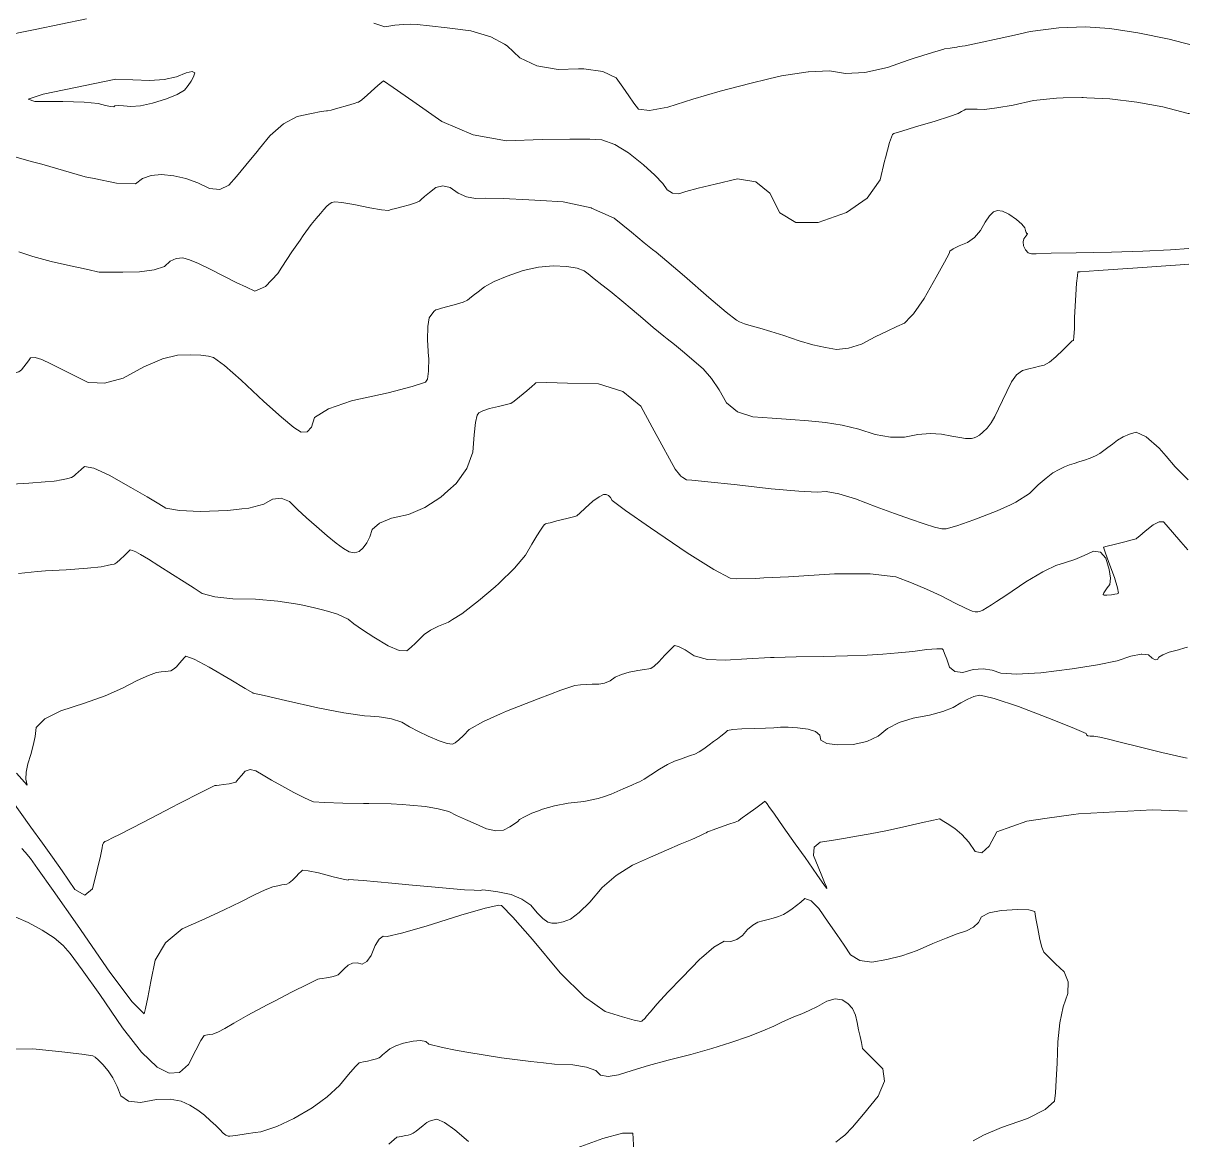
# Model space of a CAD drawing. Header units: inches. Extents: x 1337389 to 1347141, y 407035 to 414577.
# Drawn here: x 1346581 to 1347133, y 411760 to 412288 of the extents above; entities that cross this region are included whole.
import ezdxf

# ---------------------------------------------------------------- set-up
doc = ezdxf.new("R2010")
doc.units = ezdxf.units.IN
doc.header["$MEASUREMENT"] = 0
doc.layers.add('Topo', color=7, linetype='Continuous', lineweight=15, true_color=0x459900)

msp = doc.modelspace()

# ---------------------------------------------------------------- linework, layer by layer
at = {"layer": 'Topo'}
for p, q in [((1347130.0501, 412278.9931, 985), (1347133.0672, 412278.218, 985)), ((1347084.4601, 412253.0479, 980), (1347082.7059, 412253.1391, 980)), ((1346697.6581, 412235.0608, 980), (1346692.713, 412228.9991, 980)), ((1346907.8451, 412029.76, 960), (1346915.5259, 412025.6842, 960)), ((1347130.279, 411940.7289, 950), (1347131.9005, 411940.3505, 950)), ((1347078.0149, 411913.7692, 945), (1347065.6881, 411912.0381, 945)), ((1346653.2879, 411857.2148, 945), (1346649.513, 411854.056, 945))]:
    msp.add_line(p, q, dxfattribs=at)
for points, elevation in [([(1346570.252, 412282.121), (1346586.6119, 412285.3841), (1346610.8968, 412290.3661)], 985), ([(1346746.937, 412288.314), (1346752.1711, 412286.65), (1346756.8108, 412287.387), (1346760.9018, 412287.81), (1346764.4439, 412287.9192), (1346767.4381, 412287.7129), (1346773.1671, 412287.117), (1346781.629, 412286.129), (1346792.825, 412284.7501), (1346802.2962, 412281.924), (1346808.6761, 412278.4051)], 985), ([(1347030.4461, 412278.449), (1347032.6741, 412278.912), (1347042.8859, 412281.1271), (1347050.2249, 412282.7461)], 985), ([(1347050.2249, 412282.7461), (1347057.4889, 412284.349), (1347071.083, 412286.2061), (1347083.6691, 412286.6998), (1347095.247, 412285.8291), (1347108.4539, 412283.8381), (1347123.2909, 412280.729), (1347130.0501, 412278.9931)], 985), ([(1346808.6761, 412278.4051), (1346810.0412, 412277.652), (1346816.0588, 412271.9332), (1346824.098, 412268.216), (1346834.156, 412266.5001), (1346843.8081, 412266.728)], 985), ([(1347016.6871, 412276.0659), (1347017.0859, 412276.1791), (1347019.641, 412276.54), (1347021.545, 412276.8251), (1347022.7983, 412277.0341), (1347023.3989, 412277.167), (1347024.2759, 412277.3229), (1347025.4279, 412277.5011), (1347026.855, 412277.7031), (1347030.4461, 412278.449)], 985), ([(1346999.7881, 412270.785), (1347002.2621, 412271.63), (1347011.2927, 412274.5419), (1347016.6871, 412276.0659)], 985), ([(1346843.8081, 412266.728), (1346846.2349, 412266.786), (1346855.356, 412265.4671), (1346861.5209, 412262.544), (1346864.7301, 412258.0159), (1346867.5631, 412254.0252), (1346870.0191, 412250.5699), (1346872.1001, 412247.652), (1346877.4451, 412246.9831), (1346886.0538, 412248.5631), (1346897.9259, 412252.3932), (1346910.855, 412256.1389), (1346924.8389, 412259.803), (1346933.8291, 412261.944)], 985), ([(1346952.7098, 412265.3698), (1346962.521, 412265.728), (1346970.1241, 412264.49), (1346979.2819, 412265.061), (1346989.995, 412267.4411), (1346999.7881, 412270.785)], 985), ([(1346988.6579, 412222.9931), (1346986.5659, 412214.1321), (1346980.4261, 412205.506), (1346970.635, 412198.796), (1346957.193, 412194.003), (1346946.668, 412193.9251), (1346939.06, 412198.562), (1346934.37, 412207.9138), (1346927.715, 412213.309), (1346919.0951, 412214.746), (1346908.5099, 412212.2249), (1346900.3421, 412210.1859), (1346894.59, 412208.6288), (1346891.255, 412207.553), (1346888.316, 412207.841), (1346885.7709, 412209.4922), (1346883.6219, 412212.506), (1346879.86, 412216.4289), (1346874.4861, 412221.262), (1346867.499, 412227.003), (1346860.9379, 412230.948), (1346854.8019, 412233.0951), (1346849.09, 412233.445), (1346839.6639, 412233.4901), (1346826.5239, 412233.231), (1346809.6692, 412232.6671), (1346793.8509, 412235.5219), (1346779.0699, 412241.794), (1346765.3261, 412251.483), (1346756.109, 412257.8989), (1346751.4199, 412261.04), (1346751.2571, 412260.9059), (1346749.9251, 412259.7421), (1346747.426, 412257.548), (1346743.7569, 412254.3231), (1346741.1798, 412252.1399), (1346739.6951, 412250.997), (1346739.3011, 412250.8949), (1346737.5259, 412250.3779), (1346734.3691, 412249.4452), (1346729.8319, 412248.0979), (1346726.6691, 412247.2283), (1346724.8829, 412246.8341), (1346724.471, 412246.9179), (1346721.9571, 412246.4979), (1346717.3409, 412245.574), (1346710.623, 412244.1479), (1346704.0908, 412240.6801), (1346697.7469, 412235.171), (1346697.6581, 412235.0608)], 980), ([(1346933.8291, 412261.944), (1346939.8789, 412263.3851), (1346952.44, 412265.3601), (1346952.7098, 412265.3698)], 985), ([(1347073.1699, 412252.9881), (1347069.99, 412252.9209), (1347059.1832, 412251.7269), (1347049.5848, 412249.595), (1347041.8399, 412248.208), (1347035.948, 412247.566), (1347032.4959, 412247.654)], 980), ([(1347082.7059, 412253.1391), (1347082.006, 412253.1749), (1347073.1699, 412252.9881)], 980), ([(1347132.9544, 412245.5603), (1347132.376, 412245.661), (1347120.4139, 412248.7332), (1347108.0319, 412251.01), (1347095.2289, 412252.4899), (1347084.4601, 412253.0479)], 980), ([(1347025.1331, 412246.598), (1347025.111, 412246.5859), (1347023.5441, 412245.666), (1347019.3779, 412244.142), (1347012.6121, 412242.0141), (1347003.2461, 412239.2821), (1346996.7418, 412237.3119), (1346993.101, 412236.106), (1346992.3231, 412235.6609), (1346990.9739, 412231.851), (1346989.0549, 412224.674), (1346988.6579, 412222.9931)], 980), ([(1347032.4959, 412247.654), (1347031.9098, 412247.6689), (1347029.0857, 412247.708), (1347027.475, 412247.6841), (1347027.0771, 412247.5949), (1347026.2889, 412247.2291), (1347025.1331, 412246.598)], 980), ([(1346692.713, 412228.9991), (1346691.5891, 412227.6211), (1346686.28, 412221.1801), (1346681.8189, 412215.8481), (1346678.2059, 412211.6253), (1346673.9541, 412209.702), (1346669.0629, 412210.0799), (1346663.5331, 412212.758), (1346657.921, 412214.7601), (1346652.2281, 412216.0869), (1346646.4531, 412216.739)], 980), ([(1346584.6458, 412222.9531), (1346575.3201, 412225.496)], 980), ([(1346614.517, 412214.7969), (1346610.281, 412215.6789), (1346589.7159, 412221.57), (1346584.6458, 412222.9531)], 980), ([(1346646.4531, 412216.739), (1346641.51, 412216.3282), (1346637.4011, 412214.8562), (1346634.1241, 412212.3219), (1346625.0839, 412212.5962), (1346614.517, 412214.7969)], 980), ([(1346711.9639, 412185.686), (1346713.4238, 412187.82), (1346717.2521, 412193.0669), (1346719.6318, 412195.8491), (1346721.6289, 412198.2062), (1346723.241, 412200.1379), (1346724.4701, 412201.6439), (1346725.735, 412202.7432), (1346727.038, 412203.4349), (1346728.3779, 412203.7191), (1346731.815, 412203.393), (1346737.3493, 412202.456), (1346744.9789, 412200.9079), (1346750.477, 412199.9982), (1346753.8419, 412199.726), (1346755.0751, 412200.0921), (1346757.151, 412200.6607), (1346760.0689, 412201.432), (1346763.8311, 412202.406), (1346766.6309, 412203.3121), (1346768.468, 412204.149), (1346769.3419, 412204.918), (1346770.932, 412206.257), (1346773.2357, 412208.1671), (1346776.256, 412210.6469), (1346779.5141, 412211.4229), (1346783.009, 412210.4948), (1346786.7431, 412207.862), (1346790.7578, 412206.158), (1346795.0559, 412205.383), (1346799.6349, 412205.5359), (1346808.0599, 412205.309), (1346820.332, 412204.7022), (1346825.9551, 412204.358)], 975), ([(1346825.9551, 412204.358), (1346836.4501, 412203.715), (1346849.703, 412200.8711)], 975), ([(1346849.703, 412200.8711), (1346849.9079, 412200.827), (1346860.7061, 412196.0391), (1346868.845, 412189.3511), (1346874.858, 412184.4329), (1346878.7462, 412181.285), (1346880.509, 412179.907), (1346885.549, 412175.653), (1346893.8659, 412168.5239), (1346905.4599, 412158.519), (1346913.6771, 412151.5839), (1346918.517, 412147.7181), (1346919.979, 412146.9212), (1346922.3181, 412146.031), (1346925.5351, 412145.0489), (1346929.6289, 412143.9741), (1346934.765, 412142.4459), (1346940.9422, 412140.4671), (1346948.1609, 412138.0351), (1346954.735, 412136.1299), (1346960.6651, 412134.7509), (1346965.951, 412133.9), (1346971.645, 412134.4629), (1346977.7479, 412136.441), (1346977.9742, 412136.5589)], 975), ([(1347001.099, 412149.487), (1347002.358, 412150.7711), (1347007.3899, 412158.0399), (1347013.123, 412168.1619), (1347017.0591, 412175.259), (1347019.1989, 412179.332), (1347019.5411, 412180.3792), (1347021.1011, 412181.6009), (1347023.8809, 412182.9979), (1347027.879, 412184.57), (1347031.2741, 412186.9659), (1347034.066, 412190.1852), (1347036.255, 412194.2281), (1347038.3198, 412197.159), (1347040.2611, 412198.981), (1347042.0779, 412199.6909), (1347044.4999, 412199.3261), (1347047.5289, 412197.887), (1347051.1628, 412195.373), (1347053.6919, 412193.2469), (1347055.115, 412191.5089), (1347055.4319, 412190.1591), (1347055.7341, 412189.2599), (1347056.022, 412188.8109), (1347056.2939, 412188.8139), (1347056.1449, 412188.395), (1347055.576, 412187.5549), (1347054.5851, 412186.294), (1347054.2059, 412184.783), (1347054.4399, 412183.0209), (1347055.287, 412181.0092), (1347056.565, 412179.7091), (1347058.2751, 412179.1221), (1347060.418, 412179.2481), (1347067.4291, 412179.4339), (1347079.3079, 412179.6817), (1347096.054, 412179.9899), (1347110.9231, 412180.461), (1347123.9139, 412181.0929), (1347132.734, 412181.7239)], 975), ([(1346703.336, 412172.8249), (1346708.149, 412180.1089), (1346711.9639, 412185.686)], 975), ([(1346578.815, 412180.1178), (1346585.5281, 412177.9051), (1346594.1819, 412175.6011), (1346604.779, 412173.2049), (1346607.141, 412172.6708)], 975), ([(1346607.141, 412172.6708), (1346612.0919, 412171.5519), (1346616.1221, 412170.6409), (1346616.8692, 412170.4721), (1346620.4171, 412170.414), (1346626.7661, 412170.469), (1346628.1479, 412170.4941)], 975), ([(1346628.1479, 412170.4941), (1346635.9171, 412170.6349), (1346642.9189, 412171.5618), (1346647.774, 412173.249), (1346650.482, 412175.6971), (1346653.3599, 412177.0211), (1346656.4109, 412177.2211), (1346659.632, 412176.299), (1346663.9601, 412174.5451), (1346669.3959, 412171.9599), (1346675.9388, 412168.5429), (1346681.658, 412165.669), (1346686.5549, 412163.3379), (1346690.6291, 412161.548), (1346695.586, 412163.7469), (1346701.4259, 412169.9339), (1346703.336, 412172.8249)], 975), ([(1346772.818, 412130.3982), (1346772.3511, 412138.4401), (1346772.4281, 412144.7621), (1346773.081, 412148.8371), (1346774.3099, 412150.6659), (1346775.3721, 412151.951), (1346776.2691, 412152.6929), (1346777, 412152.8911), (1346778.8701, 412153.3951), (1346781.878, 412154.206), (1346786.025, 412155.323), (1346789.1341, 412156.3381), (1346791.208, 412157.2521), (1346792.244, 412158.065), (1346793.9441, 412159.396), (1346796.3069, 412161.2451), (1346799.3338, 412163.6131), (1346803.8999, 412166.071), (1346810.0049, 412168.619), (1346817.6499, 412171.256), (1346824.8939, 412172.883), (1346831.737, 412173.499), (1346838.1802, 412173.104), (1346843.0988, 412172.3292), (1346846.492, 412171.1741), (1346848.3599, 412169.638), (1346851.158, 412167.402), (1346854.8852, 412164.4641), (1346859.5409, 412160.825), (1346859.73, 412160.672)], 970), ([(1347030.427, 412091.923), (1347031.0878, 412092.0621), (1347032.1861, 412092.484), (1347033.567, 412093.401), (1347035.232, 412094.8111), (1347037.1799, 412096.7149), (1347039.057, 412099.182), (1347040.864, 412102.212), (1347042.5999, 412105.8049), (1347044.4821, 412109.7211), (1347046.5112, 412113.9579), (1347048.687, 412118.517), (1347051.1419, 412121.8228), (1347053.874, 412123.8749), (1347056.885, 412124.674), (1347059.6071, 412125.3748), (1347062.0401, 412125.9779), (1347064.1831, 412126.4842), (1347066.752, 412127.9441), (1347069.7449, 412130.3569), (1347073.164, 412133.7251), (1347075.5452, 412136.067), (1347076.8881, 412137.3841), (1347077.1929, 412137.6759), (1347077.49, 412137.9099), (1347077.779, 412138.0881), (1347078.059, 412138.208), (1347078.2909, 412140.0779), (1347078.475, 412143.6991), (1347078.612, 412149.0699), (1347078.8393, 412154.446), (1347079.156, 412159.828), (1347079.565, 412165.2149), (1347079.895, 412168.8099), (1347080.145, 412170.613), (1347080.3169, 412170.6229), (1347080.5581, 412170.6321), (1347080.8691, 412170.64), (1347081.2481, 412170.647), (1347089.6949, 412171.237), (1347106.2081, 412172.4111), (1347130.7891, 412174.1689), (1347132.7084, 412174.3059)], 970), ([(1346859.73, 412160.672), (1346864.306, 412156.9661), (1346869.1809, 412152.885), (1346874.1649, 412148.5851), (1346879.1628, 412144.3671), (1346884.1741, 412140.2338), (1346885.715, 412138.992)], 970), ([(1346977.9742, 412136.5589), (1346984.2601, 412139.833), (1346989.8109, 412142.617), (1346994.3999, 412144.79), (1346998.0281, 412146.3541), (1347001.099, 412149.487)], 975), ([(1346885.715, 412138.992), (1346889.1999, 412136.1839), (1346893.9678, 412132.241), (1346898.4781, 412128.4048), (1346902.7311, 412124.676), (1346906.6949, 412120.1429), (1346910.3701, 412114.8048), (1346913.7558, 412108.6629), (1346919.07, 412104.3879), (1346926.3109, 412101.9788), (1346935.481, 412101.436), (1346944.2719, 412100.8219), (1346952.6851, 412100.1351), (1346960.7199, 412099.376), (1346968.647, 412098.031), (1346976.467, 412096.0969), (1346984.1789, 412093.5772), (1346991.4051, 412092.324), (1346998.143, 412092.3372), (1346999.6979, 412092.6561)], 970), ([(1346548.632, 412116.452), (1346552.563, 412117.6691), (1346563.6989, 412120.957), (1346570.097, 412122.6201), (1346571.7582, 412122.66), (1346573.4919, 412122.701), (1346575.298, 412122.7429), (1346577.176, 412122.7859), (1346578.795, 412123.2971), (1346580.1531, 412124.275), (1346581.251, 412125.7209), (1346582.329, 412127.1399), (1346583.3869, 412128.5312), (1346584.425, 412129.894), (1346586.542, 412130.1051), (1346589.737, 412129.1618), (1346594.0108, 412127.0671), (1346599.0961, 412124.562), (1346604.992, 412121.6501), (1346611.6979, 412118.328), (1346615.9403, 412118.093)], 970), ([(1346615.9403, 412118.093), (1346619.435, 412117.8999), (1346628.2029, 412120.3639), (1346638.0019, 412125.7209), (1346646.5919, 412129.3301), (1346646.9351, 412129.4161)], 970), ([(1346646.9351, 412129.4161), (1346653.974, 412131.19), (1346660.148, 412131.3021), (1346665.048, 412131.1641), (1346668.6761, 412130.776), (1346671.0321, 412130.1381), (1346676.173, 412126.3359), (1346684.1, 412119.3699), (1346694.8119, 412109.241), (1346703.1129, 412101.7719), (1346709.0031, 412096.9629), (1346712.4831, 412094.8149), (1346715.286, 412094.8799), (1346717.4121, 412097.1601), (1346718.861, 412101.655), (1346725.3811, 412105.8659), (1346736.3761, 412109.5941)], 970), ([(1346736.3761, 412109.5941), (1346736.9709, 412109.796), (1346753.633, 412113.442), (1346765.079, 412116.3407), (1346771.3111, 412118.4941), (1346772.328, 412119.899), (1346772.8409, 412123.692), (1346772.8479, 412129.8721), (1346772.818, 412130.3982)], 970), ([(1346891.521, 412074.7471), (1346889.5219, 412077.2371), (1346886.819, 412082.1411), (1346883.2, 412088.7551), (1346878.6669, 412097.0778), (1346873.219, 412107.1111), (1346864.7319, 412113.9462), (1346853.2049, 412117.583), (1346838.6391, 412118.0221), (1346828.779, 412118.181), (1346823.624, 412118.0589), (1346823.1749, 412117.657), (1346821.7391, 412116.4159), (1346819.3149, 412114.3369), (1346815.9041, 412111.4188), (1346813.3739, 412109.408), (1346811.7241, 412108.3052), (1346810.9551, 412108.109), (1346809.007, 412107.649), (1346805.881, 412106.9249), (1346801.576, 412105.938), (1346798.455, 412104.9169), (1346796.5172, 412103.862), (1346795.763, 412102.7739), (1346795.0569, 412099.3109), (1346794.3998, 412093.475), (1346793.79, 412085.2651), (1346790.9439, 412077.614), (1346785.862, 412070.524), (1346781.9719, 412067.0529)], 965), ([(1347121.891, 412083.3581), (1347118.6361, 412087.1159), (1347112.491, 412092.605), (1347107.7839, 412094.8259), (1347104.5151, 412093.7791), (1347101.5549, 412092.4781), (1347098.9019, 412090.9228), (1347096.5592, 412089.115), (1347094.3931, 412087.475), (1347092.4039, 412086.002), (1347090.5941, 412084.697), (1347088.4601, 412083.5151), (1347086.0029, 412082.456), (1347083.2231, 412081.519), (1347080.6709, 412080.683), (1347078.347, 412079.947), (1347076.2502, 412079.313), (1347073.8891, 412078.349), (1347071.263, 412077.056), (1347068.372, 412075.4339), (1347065.073, 412073.012), (1347061.3649, 412069.7891), (1347057.248, 412065.766), (1347050.7939, 412061.6559), (1347048.1919, 412060.4141)], 965), ([(1346999.6979, 412092.6561), (1347004.3951, 412093.6181), (1347010.204, 412094.131), (1347015.57, 412093.8769), (1347020.4941, 412092.8559), (1347024.285, 412092.1541), (1347026.942, 412091.77), (1347028.466, 412091.7049), (1347029.848, 412091.802), (1347030.427, 412091.923)], 970), ([(1346684.4173, 412058.447), (1346677.7259, 412057.69), (1346664.707, 412057.2201), (1346654.943, 412057.589), (1346648.437, 412058.7969), (1346645.186, 412060.8429), (1346639.64, 412064.113), (1346631.797, 412068.6068), (1346621.657, 412074.3248), (1346614.3669, 412077.6439), (1346609.9258, 412078.564), (1346608.3351, 412077.0841), (1346606.9959, 412075.834), (1346605.911, 412074.8131), (1346605.08, 412074.022), (1346603.805, 412073.3549), (1346602.087, 412072.8119), (1346599.9261, 412072.3939), (1346598.1251, 412072.0411), (1346596.683, 412071.7539), (1346595.6009, 412071.532), (1346591.2609, 412071.1611), (1346583.6621, 412070.643), (1346572.8051, 412069.9771)], 965), ([(1347132.3558, 412072.2027), (1347126.22, 412078.3589), (1347121.891, 412083.3581)], 965), ([(1346893.0901, 412073.3202), (1346892.1878, 412073.916), (1346891.521, 412074.7471)], 965), ([(1347022.887, 412050.385), (1347022.7863, 412050.3489), (1347017.7491, 412048.9781), (1347015.758, 412049.063), (1347012.2828, 412049.849), (1347007.3249, 412051.3359), (1347000.884, 412053.5242), (1346993.3399, 412056.22), (1346984.6929, 412059.4229), (1346974.944, 412063.1331), (1346967.0411, 412065.519), (1346960.983, 412066.5809), (1346956.7701, 412066.319), (1346948.1211, 412066.79), (1346935.0349, 412067.995), (1346917.5139, 412069.934), (1346904.97, 412071.278), (1346897.4029, 412072.026), (1346894.8149, 412072.1791), (1346893.0901, 412073.3202)], 965), ([(1346698.9011, 412063.0398), (1346694.8791, 412060.634), (1346687.784, 412058.828), (1346684.4173, 412058.447)], 965), ([(1346757.5361, 412054.466), (1346755.2539, 412053.9669), (1346749.5539, 412051.632), (1346746.1371, 412048.7078), (1346745.0051, 412045.1969), (1346743.5871, 412042.2818), (1346741.8821, 412039.962), (1346739.891, 412038.238), (1346737.6719, 412037.628), (1346735.2261, 412038.1329), (1346732.553, 412039.7521), (1346729.0702, 412042.279), (1346724.779, 412045.7151), (1346719.68, 412050.0579), (1346715.0091, 412054.1952), (1346710.7678, 412058.128), (1346706.9561, 412061.8542), (1346703.038, 412063.5139), (1346699.012, 412063.107), (1346698.9011, 412063.0398)], 965), ([(1346781.9719, 412067.0529), (1346778.5431, 412063.993), (1346771.002, 412059.056), (1346763.2389, 412055.715), (1346757.5361, 412054.466)], 965), ([(1346804.321, 412021.574), (1346806.079, 412023.079), (1346813.4809, 412030.2881), (1346818.7039, 412036.5091), (1346821.75, 412041.743), (1346824.1112, 412045.708), (1346825.787, 412048.4059), (1346826.7781, 412049.836), (1346827.5661, 412050.8192), (1346828.1541, 412051.355), (1346828.5389, 412051.4431), (1346830.343, 412051.897), (1346833.5629, 412052.7149), (1346838.2011, 412053.8989), (1346841.336, 412054.7241), (1346842.966, 412055.1899), (1346843.092, 412055.2979), (1346844.404, 412056.4699), (1346846.902, 412058.7071), (1346850.5851, 412062.0079), (1346853.4761, 412064.1949), (1346855.5741, 412065.269), (1346856.8791, 412065.23), (1346857.994, 412064.75), (1346858.921, 412063.8321), (1346859.659, 412062.4731), (1346865.959, 412057.6623), (1346877.822, 412049.3969), (1346895.2479, 412037.6801), (1346907.8451, 412029.76)], 960), ([(1347048.1919, 412060.4141), (1347042.001, 412057.4592), (1347030.8698, 412053.176), (1347022.887, 412050.385)], 965), ([(1347064.5371, 412029.0961), (1347069.7211, 412031.6321), (1347074.2479, 412032.972), (1347078.7191, 412034.546), (1347083.135, 412036.3539), (1347087.4959, 412038.3971), (1347090.9199, 412037.971), (1347093.407, 412035.0769), (1347094.9561, 412029.7131), (1347095.5661, 412025.5778), (1347095.2371, 412022.6741), (1347093.9679, 412020.998), (1347093.024, 412019.654), (1347092.4039, 412018.6399), (1347092.108, 412017.9581), (1347092.61, 412017.587), (1347093.9111, 412017.5291), (1347096.0109, 412017.7829), (1347097.6269, 412018.0241), (1347098.7609, 412018.2509), (1347099.411, 412018.4659), (1347098.9681, 412021.0069), (1347097.4311, 412025.8769), (1347094.7999, 412033.0742), (1347093.0669, 412037.8779), (1347092.233, 412040.29), (1347092.2979, 412040.3081), (1347094.0118, 412040.732), (1347097.3771, 412041.561), (1347102.3908, 412042.7949), (1347105.8319, 412043.7039), (1347107.701, 412044.2878), (1347107.9969, 412044.5479), (1347109.44, 412045.721), (1347112.029, 412047.8068), (1347115.7659, 412050.8071), (1347118.6729, 412052.311), (1347120.7501, 412052.3209), (1347121.9969, 412050.8362), (1347128.93, 412042.8), (1347132.2411, 412038.9722)], 960), ([(1346591.5031, 412029.0431), (1346601.3332, 412029.646), (1346611.414, 412030.4008), (1346617.8709, 412031.0691), (1346620.7051, 412031.6509), (1346622.7279, 412032.0649), (1346623.939, 412032.3099), (1346624.338, 412032.3869), (1346625.291, 412033.092), (1346626.7971, 412034.425), (1346628.856, 412036.3839), (1346630.347, 412037.8011), (1346631.2699, 412038.674), (1346631.625, 412039.0041), (1346632.6149, 412038.799), (1346634.239, 412038.0589), (1346636.499, 412036.785), (1346640.1521, 412034.584), (1346645.198, 412031.4569), (1346651.6369, 412027.404), (1346657.1799, 412023.8811), (1346661.8261, 412020.889), (1346665.5769, 412018.4281), (1346671.6749, 412016.7331), (1346680.12, 412015.8051), (1346690.9119, 412015.6431), (1346701.4879, 412014.7649), (1346711.849, 412013.171), (1346718.7781, 412011.593)], 960), ([(1346578.69, 412027.8281), (1346587.6291, 412028.805), (1346591.5031, 412029.0431)], 960), ([(1347041.6031, 412014.521), (1347045.9861, 412017.3999), (1347055.5909, 412023.8461), (1347063.5031, 412028.59), (1347064.5371, 412029.0961)], 960), ([(1346915.5259, 412025.6842), (1346915.6139, 412025.6369), (1346918.5541, 412025.3119), (1346927.7499, 412025.5451), (1346931.542, 412025.74)], 960), ([(1346931.542, 412025.74), (1346943.202, 412026.3379), (1346964.91, 412027.6892), (1346981.838, 412027.655), (1346993.9861, 412026.236), (1347001.354, 412023.4322), (1347008.4952, 412020.427), (1347015.4078, 412017.2211), (1347022.094, 412013.8149), (1347026.997, 412011.436), (1347030.1162, 412010.0829), (1347031.4529, 412009.7571), (1347032.7439, 412009.7089), (1347033.988, 412009.9381), (1347035.1849, 412010.446), (1347039.184, 412012.9331), (1347041.6031, 412014.521)], 960), ([(1346784.173, 412006.0409), (1346788.5441, 412008.7909), (1346796.5, 412014.881), (1346804.321, 412021.574)], 960), ([(1346718.7781, 412011.593), (1346721.995, 412010.8599), (1346725.0261, 412009.9508)], 960), ([(1346725.0261, 412009.9508), (1346729.642, 412008.567), (1346734.792, 412006.2911), (1346737.443, 412004.0328), (1346741.4729, 412001.158), (1346746.8801, 411997.6649), (1346753.665, 411993.5551), (1346758.868, 411991.4029), (1346762.4891, 411991.2097), (1346764.5271, 411992.975), (1346766.5778, 411994.854), (1346768.6431, 411996.847), (1346770.72, 411998.9531), (1346773.675, 412000.9819), (1346777.5051, 412002.9341), (1346782.2132, 412004.8091), (1346784.173, 412006.0409)], 960), ([(1346936.3809, 411988.0748), (1346934.698, 411988.0259), (1346923.468, 411987.481), (1346913.1751, 411986.7419), (1346904.8699, 411987.1919), (1346898.5519, 411988.8308), (1346894.2211, 411991.6589), (1346891.081, 411993.2851), (1346889.1331, 411993.7068), (1346888.3771, 411992.9269), (1346886.8958, 411991.397), (1346884.692, 411989.1181), (1346881.763, 411986.0891), (1346879.5149, 411984.0182), (1346877.947, 411982.906), (1346877.06, 411982.7519), (1346875.053, 411982.4009), (1346871.9261, 411981.8539), (1346867.679, 411981.1099), (1346864.0609, 411980.057), (1346861.0719, 411978.6971), (1346858.7121, 411977.0279), (1346856.1331, 411975.9211), (1346853.3341, 411975.3771), (1346850.3161, 411975.3949), (1346847.4392, 411975.3059), (1346844.7019, 411975.1121), (1346842.1069, 411974.811), (1346835.4099, 411972.6319), (1346830.4529, 411970.7701)], 955), ([(1347056.6259, 411980.4741), (1347051.326, 411980.1519), (1347043.686, 411980.5831), (1347039.6539, 411982.1281), (1347035.305, 411982.7181), (1347030.6398, 411982.353), (1347025.6599, 411981.0331), (1347021.904, 411981.4229), (1347019.3741, 411983.5239), (1347018.0691, 411987.335), (1347017.054, 411990.0411), (1347016.3289, 411991.642), (1347015.893, 411992.1381), (1347013.355, 411992.1949), (1347008.715, 411991.8129), (1347001.9719, 411990.9931), (1346995.0139, 411990.2818), (1346987.843, 411989.6801), (1346980.4569, 411989.187), (1346971.1649, 411988.805), (1346965.4231, 411988.667)], 955), ([(1347132.0822, 411992.9624), (1347130.815, 411992.601), (1347127.6999, 411991.7259), (1347123.403, 411990.5261), (1347120.3269, 411989.371), (1347118.472, 411988.2611), (1347117.8398, 411987.194), (1347116.8099, 411987.0067), (1347115.384, 411987.6991), (1347113.5622, 411989.2689), (1347110.4241, 411989.58)], 955), ([(1346745.3321, 411960.26), (1346742.468, 411960.42), (1346732.768, 411961.825), (1346720.3269, 411964.248), (1346705.1462, 411967.687), (1346694.9649, 411970.0131), (1346689.7841, 411971.225), (1346689.6031, 411971.3251), (1346686.0621, 411973.415), (1346679.1621, 411977.4939), (1346668.9012, 411983.5639), (1346661.813, 411987.3241), (1346657.8959, 411988.774), (1346657.151, 411987.9138), (1346656.1589, 411986.7759), (1346654.9179, 411985.3591), (1346653.4289, 411983.6651), (1346652.0489, 411982.4859), (1346650.7761, 411981.8211), (1346649.6099, 411981.6711), (1346648.089, 411981.4811), (1346646.21, 411981.251), (1346643.9749, 411980.9809), (1346640.193, 411979.608), (1346634.863, 411977.133), (1346627.9859, 411973.5563), (1346619.671, 411969.9791), (1346609.9179, 411966.402), (1346598.7269, 411962.824), (1346591.1009, 411959.0187), (1346587.0389, 411954.9842), (1346586.542, 411950.722), (1346585.7149, 411946.424), (1346584.5591, 411942.0919), (1346583.0741, 411937.725), (1346582.2851, 411933.8569), (1346582.191, 411930.4879), (1346582.794, 411927.6169), (1346577.7301, 411933.3779)], 955), ([(1346965.4231, 411988.667), (1346959.9679, 411988.5349), (1346946.8651, 411988.377), (1346936.3809, 411988.0748)], 955), ([(1347110.4241, 411989.58), (1347110.1849, 411989.604), (1347105.2539, 411988.7028), (1347098.7678, 411986.567), (1347089.493, 411984.544), (1347077.428, 411982.6332), (1347062.573, 411980.8349), (1347056.6259, 411980.4741)], 955), ([(1346830.4529, 411970.7701), (1346824.611, 411968.575), (1346809.7111, 411962.6411), (1346806.849, 411961.353)], 955), ([(1346856.038, 411922.3051), (1346859.241, 411923.319), (1346864.896, 411925.8449), (1346869.0271, 411927.68), (1346871.6359, 411928.8229), (1346872.7207, 411929.275), (1346874.837, 411930.491), (1346877.983, 411932.472), (1346882.1598, 411935.2168), (1346885.8931, 411937.3857), (1346889.1829, 411938.979), (1346892.029, 411939.9961), (1346894.574, 411940.899), (1346896.8168, 411941.689), (1346898.7572, 411942.3651), (1346900.861, 411943.418), (1346903.1281, 411944.849), (1346905.558, 411946.6559), (1346907.7161, 411948.2549), (1346909.6031, 411949.6459), (1346911.2189, 411950.829), (1346912.532, 411951.8719), (1346913.5412, 411952.7741), (1346914.2469, 411953.5348), (1346916.7492, 411954.0651), (1346921.046, 411954.3651), (1346927.139, 411954.433), (1346932.2182, 411954.5709), (1346936.2831, 411954.777), (1346939.3349, 411955.0529), (1346943.0552, 411955.045), (1346947.4429, 411954.754), (1346952.501, 411954.179), (1346956.032, 411953.0071), (1346958.038, 411951.2378), (1346958.5181, 411948.8721), (1346961.3068, 411947.365), (1346966.4041, 411946.7171), (1346973.8089, 411946.928), (1346980.2251, 411948.279), (1346985.651, 411950.77), (1346990.087, 411954.4019), (1346995.6071, 411957.286), (1347002.212, 411959.4211), (1347009.9021, 411960.8091), (1347016.224, 411962.4811), (1347021.1789, 411964.4369), (1347024.766, 411966.6779), (1347028.02, 411968.4009), (1347030.941, 411969.6051), (1347033.5291, 411970.2912), (1347035.9099, 411969.7581)], 950), ([(1347035.9099, 411969.7581), (1347040.556, 411968.717), (1347052.021, 411964.8831), (1347067.924, 411958.789), (1347078.5909, 411954.516), (1347084.021, 411952.066), (1347084.214, 411951.439), (1347084.8798, 411951.0271), (1347086.0181, 411950.8309), (1347087.6301, 411950.8499), (1347090.518, 411950.3778), (1347094.6839, 411949.4131), (1347100.128, 411947.9561), (1347108.506, 411945.8751), (1347119.8211, 411943.1711), (1347130.279, 411940.7289)], 950), ([(1346750.5229, 411959.8492), (1346749.4269, 411960.032), (1346745.3321, 411960.26)], 955), ([(1346806.849, 411961.353), (1346798.8639, 411957.7588), (1346792.07, 411953.9292), (1346789.3299, 411951.151), (1346787.096, 411949.071), (1346785.3681, 411947.6881), (1346784.1459, 411947.003), (1346781.62, 411947.302), (1346777.7919, 411948.5851), (1346772.6599, 411950.8531), (1346768.001, 411953.09), (1346763.8139, 411955.2948), (1346760.1011, 411957.4701), (1346755.305, 411959.0491), (1346750.5229, 411959.8492)], 955), ([(1346651.4051, 411917.1759), (1346654.41, 411918.739), (1346665.663, 411924.4961), (1346671.6522, 411927.4181), (1346672.374, 411927.5061), (1346673.7459, 411927.6788), (1346675.7691, 411927.9369), (1346678.4409, 411928.2799), (1346680.3679, 411928.6761), (1346681.5509, 411929.1229), (1346681.99, 411929.6219), (1346682.879, 411930.6431), (1346684.2171, 411932.1871), (1346686.007, 411934.2529), (1346688.305, 411934.9759), (1346691.1119, 411934.3563), (1346694.4289, 411932.3949), (1346698.5229, 411930.05), (1346703.3951, 411927.323), (1346709.045, 411924.2138), (1346713.4101, 411921.9261), (1346716.491, 411920.4599), (1346718.2871, 411919.816), (1346723.5498, 411919.3609), (1346732.2782, 411919.0959), (1346741.93, 411919.0361)], 950), ([(1346575.297, 411920.826), (1346584.587, 411907.781), (1346590.045, 411900.148), (1346591.6731, 411897.9292), (1346594.7671, 411893.5479), (1346599.326, 411887.0069), (1346605.3508, 411878.3059), (1346610.125, 411875.496), (1346613.6479, 411878.5781), (1346615.9198, 411887.5519), (1346617.4879, 411893.998), (1346618.3529, 411897.9161), (1346618.5149, 411899.305), (1346618.9229, 411900.3261), (1346619.575, 411900.9808), (1346620.473, 411901.2681), (1346623.5661, 411902.8159)], 950), ([(1346741.93, 411919.0361), (1346744.4721, 411919.0199), (1346755.0421, 411918.7351), (1346760.3341, 411918.4439)], 950), ([(1346760.3341, 411918.4439), (1346763.987, 411918.243), (1346771.307, 411917.5431), (1346777.42, 411916.495), (1346782.326, 411915.099), (1346786.025, 411913.3559), (1346790.2291, 411911.425), (1346794.9382, 411909.307), (1346800.1521, 411907.003), (1346804.5991, 411906.0111), (1346808.2781, 411906.3319), (1346811.19, 411907.9641), (1346813.4342, 411909.359), (1346815.0091, 411910.5161), (1346815.916, 411911.4349), (1346818.1629, 411912.7021), (1346821.7521, 411914.3169), (1346824.7711, 411915.5199)], 950), ([(1347065.6881, 411912.0381), (1347055.9621, 411910.672), (1347041.8409, 411905.5469), (1347038.157, 411898.7471), (1347034.7011, 411895.6579), (1347031.4749, 411896.281), (1347028.4769, 411900.616), (1347025.291, 411904.2499), (1347021.918, 411907.183), (1347018.3559, 411909.4161), (1347015.9691, 411910.9129), (1347014.7562, 411911.673), (1347014.718, 411911.6971), (1347011.778, 411911.0539), (1347005.9351, 411909.7419), (1346997.1908, 411907.7631), (1346989.1771, 411906.0578), (1346981.8939, 411904.6299), (1346975.34, 411903.4761), (1346969.1951, 411902.427), (1346963.458, 411901.484), (1346958.1288, 411900.6461), (1346955.3128, 411898.288), (1346955.0088, 411894.4098), (1346957.217, 411889.0128), (1346958.9709, 411884.74), (1346960.2701, 411881.5909), (1346961.1141, 411879.5649), (1346961.3871, 411878.657), (1346961.0859, 411878.8661), (1346960.213, 411880.1919), (1346958.8312, 411882.213), (1346956.942, 411884.9297), (1346954.5431, 411888.3409), (1346951.0247, 411893.319), (1346946.3869, 411899.8619), (1346940.63, 411907.9699), (1346936.4811, 411913.841), (1346933.9389, 411917.4721), (1346933.006, 411918.865), (1346932.31, 411919.7128), (1346931.8489, 411920.016), (1346931.625, 411919.7749), (1346930.2201, 411918.6951), (1346927.6349, 411916.7761), (1346923.8699, 411914.019), (1346921.2621, 411912.1089), (1346919.8139, 411911.046), (1346919.5241, 411910.83), (1346917.886, 411910.183), (1346914.902, 411909.105), (1346910.5711, 411907.5959), (1346907.528, 411906.5339), (1346905.7741, 411905.9199), (1346905.308, 411905.754), (1346904.7698, 411905.4927), (1346904.159, 411905.138), (1346903.476, 411904.689), (1346901.2029, 411903.633), (1346897.34, 411901.9701), (1346891.8871, 411899.7), (1346885.3959, 411896.91), (1346877.866, 411893.602), (1346869.298, 411889.7739), (1346861.6561, 411884.9489), (1346854.941, 411879.126), (1346849.1531, 411872.305), (1346844.1501, 411867.3362), (1346839.9339, 411864.2191), (1346836.5041, 411862.9549), (1346833.5811, 411862.3059), (1346831.167, 411862.2729), (1346829.2599, 411862.8551), (1346826.9561, 411864.478), (1346824.255, 411867.142), (1346821.1571, 411870.847), (1346817.0187, 411873.741), (1346811.84, 411875.825), (1346805.6221, 411877.099), (1346801.1351, 411877.8421), (1346798.379, 411878.0541), (1346797.3552, 411877.7361), (1346794.4059, 411877.9042)], 945), ([(1346824.7711, 411915.5199), (1346826.6811, 411916.281), (1346832.4101, 411917.8731), (1346838.9361, 411919.0939), (1346846.2621, 411919.943), (1346853.0299, 411921.3521), (1346856.038, 411922.3051)], 950), ([(1346623.5661, 411902.8159), (1346626.578, 411904.3229), (1346637.8901, 411910.147), (1346651.4051, 411917.1759)], 950), ([(1347131.814, 411915.3017), (1347115.5159, 411915.8949), (1347080.521, 411914.1211), (1347078.0149, 411913.7692)], 945), ([(1346649.513, 411854.056), (1346648.2921, 411853.0338), (1346643.394, 411844.731), (1346641.4101, 411834.6641), (1346639.8669, 411827.0801), (1346638.764, 411821.9801), (1346638.102, 411819.3639), (1346632.512, 411825.0549), (1346621.9951, 411839.054), (1346606.55, 411861.361), (1346595.1301, 411877.764), (1346587.733, 411888.2651), (1346584.361, 411892.8621), (1346581.885, 411895.987), (1346580.305, 411897.6412)], 945), ([(1346763.4051, 411880.5109), (1346755.4409, 411881.2588), (1346741.7751, 411882.4549), (1346734.8889, 411882.925), (1346734.7819, 411882.6701), (1346732.3799, 411883.1191), (1346727.682, 411884.2712), (1346720.69, 411886.127), (1346715.8159, 411887.161), (1346713.059, 411887.375), (1346712.4211, 411886.768), (1346711.4199, 411885.782), (1346710.0569, 411884.417), (1346708.331, 411882.673), (1346706.872, 411881.4601), (1346705.6791, 411880.779), (1346704.7519, 411880.6298), (1346703.3511, 411880.378), (1346701.474, 411880.024), (1346699.122, 411879.568), (1346695.4199, 411878.1548), (1346690.368, 411875.784), (1346683.9659, 411872.4561), (1346676.1211, 411868.645), (1346666.8349, 411864.3509), (1346656.1061, 411859.5739), (1346653.2879, 411857.2148)], 945), ([(1346794.4059, 411877.9042), (1346789.857, 411878.1641), (1346775.8861, 411879.3388), (1346763.4051, 411880.5109)], 945), ([(1346901.982, 411845.8869), (1346907.867, 411850.9429), (1346912.7479, 411853.754), (1346915.8669, 411853.666), (1346918.748, 411854.562), (1346921.3911, 411856.442), (1346923.7981, 411859.3041), (1346926.2121, 411861.415), (1346928.635, 411862.7729), (1346931.0669, 411863.3801), (1346933.514, 411864.0201), (1346935.9769, 411864.6949), (1346938.4551, 411865.4033), (1346940.7731, 411866.381), (1346942.932, 411867.6289), (1346944.9311, 411869.146), (1346946.9381, 411870.7082), (1346948.9522, 411872.3159), (1346950.975, 411873.97), (1346953.8271, 411872.935), (1346957.5061, 411869.2101), (1346962.0139, 411862.797), (1346966.0189, 411857.003), (1346969.5209, 411851.83), (1346972.5188, 411847.276), (1346976.8729, 411844.6311), (1346982.582, 411843.8949), (1346989.6461, 411845.068), (1346996.8079, 411846.9109), (1347004.0671, 411849.4232), (1347011.424, 411852.604), (1347017.758, 411855.1961), (1347023.0698, 411857.197), (1347027.3599, 411858.6091), (1347030.6991, 411860.4341), (1347033.0871, 411862.673), (1347034.5249, 411865.325), (1347038.102, 411867.226), (1347043.8201, 411868.376), (1347051.6791, 411868.774), (1347056.991, 411868.5811), (1347059.756, 411867.7961), (1347059.9738, 411866.4202), (1347060.444, 411863.766), (1347061.1661, 411859.835), (1347062.1409, 411854.627), (1347063.0709, 411850.8731), (1347063.956, 411848.5731), (1347064.7959, 411847.726), (1347066.681, 411845.893), (1347069.612, 411843.0727), (1347073.589, 411839.267), (1347075.517, 411834.607), (1347075.3961, 411829.0907), (1347073.2272, 411822.7209), (1347071.658, 411815.085), (1347070.6921, 411806.183), (1347070.326, 411796.014), (1347069.9358, 411787.94), (1347069.5208, 411781.9612), (1347069.0821, 411778.0761), (1347064.675, 411774.05), (1347056.3011, 411769.883), (1347043.9591, 411765.5731), (1347035.398, 411762.0189), (1347030.6182, 411759.2209)], 940), ([(1346699.8238, 411825.3569), (1346707.9769, 411829.596), (1346715.954, 411833.6568), (1346720.336, 411835.7641), (1346721.122, 411835.916), (1346722.485, 411836.153), (1346724.425, 411836.4751), (1346726.9419, 411836.8801), (1346728.7959, 411837.3291), (1346729.9881, 411837.8211), (1346730.517, 411838.355), (1346731.489, 411839.3011), (1346732.906, 411840.6591), (1346734.7661, 411842.428), (1346736.7838, 411843.4011), (1346738.9619, 411843.578), (1346741.2979, 411842.9579), (1346743.508, 411844.099), (1346745.592, 411847.001), (1346747.549, 411851.6639), (1346749.4779, 411854.7141), (1346751.3809, 411856.1509), (1346753.257, 411855.975), (1346760.0051, 411857.5651), (1346771.626, 411860.9209), (1346788.12, 411866.044), (1346799.5729, 411869.3648), (1346805.9841, 411870.886), (1346807.3548, 411870.605), (1346812.6667, 411865.1581), (1346821.92, 411854.544), (1346835.116, 411838.7629), (1346846.6199, 411827.4148), (1346856.4328, 411820.5009), (1346864.555, 411818.0211), (1346870.154, 411816.4363), (1346873.2301, 411815.7449), (1346873.783, 411815.949), (1346875.271, 411817.403), (1346876.0309, 411818.2519)], 940), ([(1346577.469, 411865.123), (1346583.2609, 411862.5919), (1346589.9598, 411859.0031), (1346595.5089, 411855.3739), (1346599.9081, 411851.705), (1346603.1571, 411847.9961), (1346608.9028, 411840.2569), (1346617.1469, 411828.4897), (1346627.8878, 411812.6949), (1346636.9391, 411801.2251), (1346644.301, 411794.0819), (1346649.9732, 411791.2659), (1346654.9069, 411791.683), (1346659.1019, 411795.333), (1346662.558, 411802.2172), (1346665.0759, 411806.835), (1346666.6549, 411809.1889), (1346667.296, 411809.2771), (1346668.1811, 411809.4029), (1346669.3097, 411809.5691), (1346670.6822, 411809.774), (1346672.5381, 411810.5519)], 940), ([(1346876.0309, 411818.2519), (1346877.693, 411820.109), (1346881.051, 411824.0649), (1346886.091, 411829.5709), (1346892.8152, 411836.6281), (1346901.2229, 411845.2351), (1346901.982, 411845.8869)], 940), ([(1346672.5381, 411810.5519), (1346673.0171, 411810.7529), (1346676.3142, 411812.5071), (1346680.572, 411815.035), (1346687.2691, 411818.726), (1346696.4039, 411823.5801), (1346699.8238, 411825.3569)], 940), ([(1346965.651, 411758.5891), (1346967.8971, 411760.5469), (1346969.9059, 411761.9501), (1346973.5209, 411765.722), (1346978.742, 411771.8608), (1346985.569, 411780.367), (1346988.596, 411787.5519), (1346987.8232, 411793.4151), (1346983.25, 411797.9571), (1346980.1559, 411801.0291), (1346978.5411, 411802.6332), (1346978.4052, 411802.7692), (1346978.314, 411802.8589), (1346978.2689, 411802.904), (1346978.062, 411803.8702), (1346977.6489, 411805.8019), (1346977.0309, 411808.7001), (1346976.362, 411811.8382), (1346975.645, 411815.215), (1346974.8779, 411818.8309), (1346973.438, 411821.8449), (1346971.3249, 411824.2558), (1346968.5388, 411826.065), (1346965.2119, 411826.444), (1346961.3461, 411825.3951), (1346956.9391, 411822.9159), (1346952.9851, 411820.901), (1346949.4851, 411819.3499), (1346946.4369, 411818.263), (1346943.199, 411816.9279), (1346939.7709, 411815.3461), (1346936.1521, 411813.5169), (1346930.9729, 411811.313), (1346924.236, 411808.7348), (1346915.9401, 411805.7821), (1346906.836, 411802.9259), (1346896.9239, 411800.1671), (1346886.2049, 411797.505), (1346876.94, 411794.9961), (1346869.129, 411792.6398), (1346862.7709, 411790.436), (1346857.7831, 411789.693), (1346854.164, 411790.409), (1346851.9151, 411792.5858), (1346847.543, 411794.1769), (1346841.047, 411795.182), (1346832.4289, 411795.601), (1346827.2289, 411796.134)], 935), ([(1346690.7258, 411763.199), (1346686.494, 411762.5681), (1346681.608, 411761.862), (1346678.7572, 411761.4811), (1346677.9431, 411761.4261), (1346676.8829, 411761.9221), (1346675.577, 411762.9689), (1346674.0259, 411764.5667), (1346672.0472, 411766.5079), (1346669.641, 411768.792), (1346666.807, 411771.4191), (1346663.5461, 411773.8469), (1346659.8577, 411776.077), (1346655.7429, 411778.1091), (1346650.4671, 411779.0099), (1346644.0299, 411778.7791), (1346636.4318, 411777.4179), (1346630.794, 411778.0091), (1346627.114, 411780.5521), (1346625.394, 411785.048), (1346623.3961, 411789.0181), (1346621.12, 411792.461), (1346618.5658, 411795.3771), (1346616.5079, 411797.5111), (1346614.947, 411798.863), (1346613.8811, 411799.4339), (1346608.612, 411800.2931), (1346599.14, 411801.4409), (1346585.4651, 411802.8761), (1346570.271, 411802.6929)], 935), ([(1346785.55, 411802.242), (1346779.4099, 411803.3918), (1346772.9651, 411805.073), (1346771.5321, 411806.2871), (1346769.051, 411806.7539), (1346765.5191, 411806.4732), (1346760.939, 411805.4441), (1346757.2459, 411804.2211), (1346754.442, 411802.8059), (1346752.5263, 411801.197), (1346751.0421, 411799.96), (1346749.9898, 411799.0929), (1346749.3689, 411798.597), (1346748.1349, 411798.0871), (1346746.2879, 411797.5651), (1346743.8269, 411797.029), (1346741.9421, 411796.624), (1346740.6321, 411796.3508), (1346739.8981, 411796.208), (1346737.9819, 411794.3349), (1346734.886, 411790.7319), (1346730.6079, 411785.3979), (1346724.868, 411780.1279), (1346721.8382, 411777.9371)], 935), ([(1346827.2289, 411796.134), (1346821.1931, 411796.752), (1346807.339, 411798.6331), (1346790.868, 411801.2451), (1346785.55, 411802.242)], 935), ([(1346721.8382, 411777.9371), (1346717.6662, 411774.9201), (1346709.0021, 411769.776), (1346700.918, 411766.0021), (1346693.4148, 411763.6001), (1346690.7258, 411763.199)], 935), ([(1346791.765, 411758.9359), (1346785.2549, 411764.4579), (1346780.263, 411767.9929), (1346776.7869, 411769.5401), (1346774.8291, 411769.1), (1346773.2511, 411768.578), (1346772.0519, 411767.9729), (1346771.233, 411767.2848), (1346770.11, 411766.365), (1346768.682, 411765.2121), (1346766.95, 411763.8271), (1346765.461, 411762.831), (1346764.216, 411762.224), (1346763.2142, 411762.0059), (1346761.8097, 411761.7179), (1346760.0042, 411761.36), (1346757.7962, 411760.932), (1346753.916, 411757.6449)], 930), ([(1346858.04, 411687.6571), (1346859.5011, 411691.1621), (1346863.2691, 411697.9801), (1346868.0033, 411705.493), (1346873.7017, 411713.7001), (1346880.3678, 411722.6019), (1346883.5991, 411729.483), (1346883.395, 411734.343), (1346879.7571, 411737.1821), (1346876.7009, 411739.547), (1346874.2259, 411741.4399), (1346872.3331, 411742.8579), (1346870.997, 411745.3091), (1346870.2191, 411748.7909), (1346869.9981, 411753.305), (1346869.792, 411757.1501), (1346869.599, 411760.3271), (1346869.42, 411762.8352), (1346864.651, 411762.8431), (1346855.2929, 411760.3509), (1346841.3439, 411755.3581), (1346830.8701, 411751.553)], 930)]:
    msp.add_lwpolyline(points, dxfattribs=dict(at, elevation=elevation))
at = {"layer": 'Topo', "elevation": 985}
msp.add_lwpolyline([(1346624.834, 412261.781), (1346640.83, 412261.2479), (1346647.7061, 412261.7152), (1346653.461, 412262.9151), (1346658.0931, 412264.848), (1346660.978, 412265.4922), (1346662.1141, 412264.846), (1346661.5029, 412262.912), (1346660.4869, 412260.9069), (1346659.0669, 412258.833), (1346657.244, 412256.6891), (1346653.8089, 412254.584), (1346648.7629, 412252.5182), (1346642.1061, 412250.4912), (1346636.4931, 412249.2722), (1346631.926, 412248.8611), (1346628.4029, 412249.2589), (1346625.8729, 412249.3841), (1346624.3368, 412249.2362), (1346623.7939, 412248.8161), (1346622.2961, 412248.8621), (1346619.8431, 412249.3721), (1346616.4349, 412250.349), (1346609.7249, 412250.99), (1346599.7121, 412251.2959), (1346586.3959, 412251.267), (1346583.2691, 412252.4189), (1346590.3309, 412254.7519)], close=True, dxfattribs=at)

doc.saveas('drawing.dxf')
